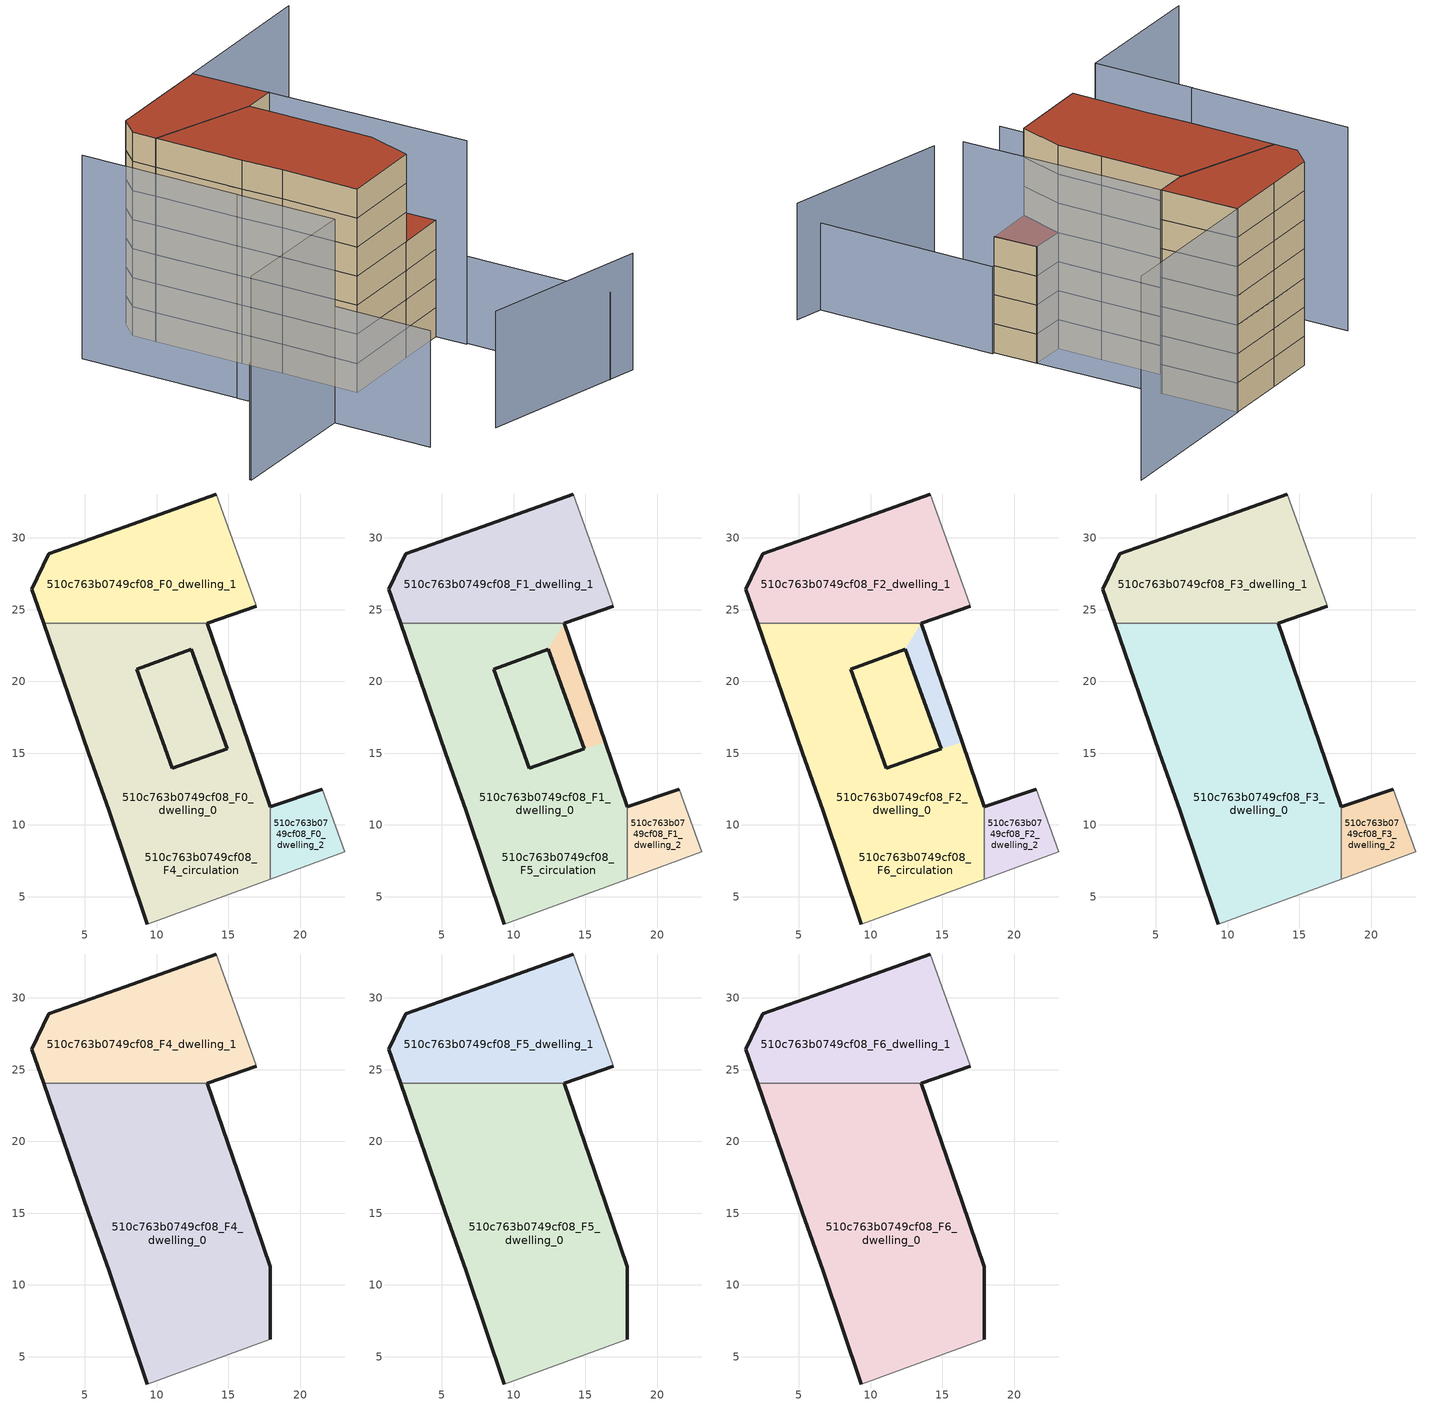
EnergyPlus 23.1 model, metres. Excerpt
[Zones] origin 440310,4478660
510c763b0749cf08_F0_dwelling_0
 floor ground (EU_floor_Construction): 12.42,22.23 14.9,15.3 11.08,13.93 8.6,20.86 z0; 13.54,24.04 12.42,22.23 8.6,20.86 11.08,13.93 14.9,15.3 16.37,15.75 17.9,11.27 17.9,6.23 9.34,3.1 6.71,10.96 5.24,15.05 2.13,24.04 z0; 13.54,24.04 16.37,15.75 14.9,15.3 12.42,22.23 z0
 wall outside (EU_wall_Construction): 2.13,24.04 5.24,15.05 6.71,10.96 9.34,3.1 / 17.9,11.27 16.37,15.75 13.54,24.04 z0:3
 wall adiabatic (EU_wall_Construction): 9.34,3.1 17.9,6.23 z0:3
 wall to 510c763b0749cf08_F0_dwelling_1 (EU_wall_Construction): 13.54,24.04 2.13,24.04 z0:3
 wall to 510c763b0749cf08_F0_dwelling_2 (EU_wall_Construction): 17.9,6.23 17.9,11.27 z0:3
510c763b0749cf08_F0_dwelling_1
 floor ground (EU_floor_Construction): 14.16,33.05 16.9,25.37 16.95,25.22 13.54,24.04 2.13,24.04 1.31,26.43 2.5,28.88 7.81,30.78 z0
 wall outside (EU_wall_Construction): 14.16,33.05 7.81,30.78 2.5,28.88 1.31,26.43 2.13,24.04 / 13.54,24.04 16.95,25.22 z0:3
 wall adiabatic (EU_wall_Construction): 16.95,25.22 16.9,25.37 14.16,33.05 z0:3
510c763b0749cf08_F0_dwelling_2
 floor ground (EU_floor_Construction): 21.54,12.48 23.1,8.13 17.9,6.23 17.9,11.27 z0
 wall outside (EU_wall_Construction): 21.54,12.48 17.9,11.27 z0:3
 wall adiabatic (EU_wall_Construction): 17.9,6.23 23.1,8.13 21.54,12.48 z0:3
510c763b0749cf08_F4_circulation
 floor ground (EU_floor_Construction): 12.42,22.23 14.9,15.3 11.08,13.93 8.6,20.86 z0; 13.54,24.04 12.42,22.23 8.6,20.86 11.08,13.93 14.9,15.3 16.37,15.75 17.9,11.27 17.9,6.23 9.34,3.1 6.71,10.96 5.24,15.05 2.13,24.04 z0; 13.54,24.04 16.37,15.75 14.9,15.3 12.42,22.23 z0
 wall outside (EU_wall_Construction): 11.08,13.93 14.9,15.3 12.42,22.23 8.6,20.86 11.08,13.93 z0:3
510c763b0749cf08_F1_dwelling_0
 floor outside (EU_floor_Construction): 13.54,24.04 12.42,22.23 8.6,20.86 11.08,13.93 14.9,15.3 16.37,15.75 17.9,11.27 17.9,6.23 9.34,3.1 6.71,10.96 5.24,15.05 2.13,24.04 z3; 13.54,24.04 16.37,15.75 14.9,15.3 12.42,22.23 z3; 12.42,22.23 14.9,15.3 11.08,13.93 8.6,20.86 z3
 wall outside (EU_wall_Construction): 2.13,24.04 5.24,15.05 6.71,10.96 9.34,3.1 / 17.9,11.27 16.37,15.75 13.54,24.04 z3:6
 wall adiabatic (EU_wall_Construction): 9.34,3.1 17.9,6.23 z3:6
 wall to 510c763b0749cf08_F1_dwelling_1 (EU_wall_Construction): 13.54,24.04 2.13,24.04 z3:6
 wall to 510c763b0749cf08_F1_dwelling_2 (EU_wall_Construction): 17.9,6.23 17.9,11.27 z3:6
510c763b0749cf08_F1_dwelling_1
 floor to 510c763b0749cf08_F0_dwelling_1 (EU_floor_Construction): 14.16,33.05 16.9,25.37 16.95,25.22 13.54,24.04 2.13,24.04 1.31,26.43 2.5,28.88 7.81,30.78 z3
 wall outside (EU_wall_Construction): 14.16,33.05 7.81,30.78 2.5,28.88 1.31,26.43 2.13,24.04 / 13.54,24.04 16.95,25.22 z3:6
 wall adiabatic (EU_wall_Construction): 16.95,25.22 16.9,25.37 14.16,33.05 z3:6
510c763b0749cf08_F1_dwelling_2
 floor to 510c763b0749cf08_F0_dwelling_2 (EU_floor_Construction): 21.54,12.48 23.1,8.13 17.9,6.23 17.9,11.27 z3
 wall outside (EU_wall_Construction): 21.54,12.48 17.9,11.27 z3:6
 wall adiabatic (EU_wall_Construction): 17.9,6.23 23.1,8.13 21.54,12.48 z3:6
510c763b0749cf08_F5_circulation
 floor to 510c763b0749cf08_F4_circulation (EU_floor_Construction): 12.42,22.23 14.9,15.3 11.08,13.93 8.6,20.86 z3; 13.54,24.04 12.42,22.23 8.6,20.86 11.08,13.93 14.9,15.3 16.37,15.75 17.9,11.27 17.9,6.23 9.34,3.1 6.71,10.96 5.24,15.05 2.13,24.04 z3; 13.54,24.04 16.37,15.75 14.9,15.3 12.42,22.23 z3
 wall outside (EU_wall_Construction): 11.08,13.93 14.9,15.3 12.42,22.23 8.6,20.86 11.08,13.93 z3:6
510c763b0749cf08_F2_dwelling_0
 floor outside (EU_floor_Construction): 13.54,24.04 12.42,22.23 8.6,20.86 11.08,13.93 14.9,15.3 16.37,15.75 17.9,11.27 17.9,6.23 9.34,3.1 6.71,10.96 5.24,15.05 2.13,24.04 z6; 13.54,24.04 16.37,15.75 14.9,15.3 12.42,22.23 z6; 12.42,22.23 14.9,15.3 11.08,13.93 8.6,20.86 z6
 wall outside (EU_wall_Construction): 2.13,24.04 5.24,15.05 6.71,10.96 9.34,3.1 / 17.9,11.27 16.37,15.75 13.54,24.04 z6:9
 wall adiabatic (EU_wall_Construction): 9.34,3.1 17.9,6.23 z6:9
 wall to 510c763b0749cf08_F2_dwelling_1 (EU_wall_Construction): 13.54,24.04 2.13,24.04 z6:9
 wall to 510c763b0749cf08_F2_dwelling_2 (EU_wall_Construction): 17.9,6.23 17.9,11.27 z6:9
510c763b0749cf08_F2_dwelling_1
 floor to 510c763b0749cf08_F1_dwelling_1 (EU_floor_Construction): 14.16,33.05 16.9,25.37 16.95,25.22 13.54,24.04 2.13,24.04 1.31,26.43 2.5,28.88 7.81,30.78 z6
 wall outside (EU_wall_Construction): 14.16,33.05 7.81,30.78 2.5,28.88 1.31,26.43 2.13,24.04 / 13.54,24.04 16.95,25.22 z6:9
 wall adiabatic (EU_wall_Construction): 16.95,25.22 16.9,25.37 14.16,33.05 z6:9
510c763b0749cf08_F2_dwelling_2
 floor to 510c763b0749cf08_F1_dwelling_2 (EU_floor_Construction): 21.54,12.48 23.1,8.13 17.9,6.23 17.9,11.27 z6
 wall outside (EU_wall_Construction): 21.54,12.48 17.9,11.27 z6:9
 wall adiabatic (EU_wall_Construction): 17.9,6.23 23.1,8.13 21.54,12.48 z6:9
510c763b0749cf08_F6_circulation
 floor to 510c763b0749cf08_F5_circulation (EU_floor_Construction): 12.42,22.23 14.9,15.3 11.08,13.93 8.6,20.86 z6; 13.54,24.04 12.42,22.23 8.6,20.86 11.08,13.93 14.9,15.3 16.37,15.75 17.9,11.27 17.9,6.23 9.34,3.1 6.71,10.96 5.24,15.05 2.13,24.04 z6; 13.54,24.04 16.37,15.75 14.9,15.3 12.42,22.23 z6
 wall outside (EU_wall_Construction): 11.08,13.93 14.9,15.3 12.42,22.23 8.6,20.86 11.08,13.93 z6:9
 roof outside (EU_roof_Construction): 16.37,15.75 13.54,24.04 12.42,22.23 14.9,15.3 z9; 14.9,15.3 12.42,22.23 8.6,20.86 11.08,13.93 z9; 17.9,6.23 17.9,11.27 16.37,15.75 14.9,15.3 11.08,13.93 8.6,20.86 12.42,22.23 13.54,24.04 2.13,24.04 5.24,15.05 6.71,10.96 9.34,3.1 z9
510c763b0749cf08_F3_dwelling_0
 floor to 510c763b0749cf08_F2_dwelling_0 (EU_floor_Construction): 13.54,24.04 12.42,22.23 8.6,20.86 11.08,13.93 14.9,15.3 16.37,15.75 17.9,11.27 17.9,6.23 9.34,3.1 6.71,10.96 5.24,15.05 2.13,24.04 z9; 13.54,24.04 16.37,15.75 14.9,15.3 12.42,22.23 z9; 12.42,22.23 14.9,15.3 11.08,13.93 8.6,20.86 z9
 wall outside (EU_wall_Construction): 2.13,24.04 5.24,15.05 6.71,10.96 9.34,3.1 / 17.9,11.27 16.37,15.75 13.54,24.04 z9:12
 wall adiabatic (EU_wall_Construction): 9.34,3.1 17.9,6.23 z9:12
 wall to 510c763b0749cf08_F3_dwelling_1 (EU_wall_Construction): 13.54,24.04 2.13,24.04 z9:12
 wall to 510c763b0749cf08_F3_dwelling_2 (EU_wall_Construction): 17.9,6.23 17.9,11.27 z9:12
510c763b0749cf08_F3_dwelling_1
 floor to 510c763b0749cf08_F2_dwelling_1 (EU_floor_Construction): 14.16,33.05 16.9,25.37 16.95,25.22 13.54,24.04 2.13,24.04 1.31,26.43 2.5,28.88 7.81,30.78 z9
 wall outside (EU_wall_Construction): 14.16,33.05 7.81,30.78 2.5,28.88 1.31,26.43 2.13,24.04 / 13.54,24.04 16.95,25.22 z9:12
 wall adiabatic (EU_wall_Construction): 16.95,25.22 16.9,25.37 14.16,33.05 z9:12
510c763b0749cf08_F3_dwelling_2
 floor to 510c763b0749cf08_F2_dwelling_2 (EU_floor_Construction): 21.54,12.48 23.1,8.13 17.9,6.23 17.9,11.27 z9
 wall outside (EU_wall_Construction): 21.54,12.48 17.9,11.27 z9:12
 wall adiabatic (EU_wall_Construction): 17.9,6.23 23.1,8.13 21.54,12.48 z9:12
 roof outside (EU_roof_Construction): 23.1,8.13 21.54,12.48 17.9,11.27 17.9,6.23 z12
510c763b0749cf08_F4_dwelling_0
 floor to 510c763b0749cf08_F3_dwelling_0 (EU_floor_Construction): 13.54,24.04 16.37,15.75 17.9,11.27 17.9,6.23 9.34,3.1 6.71,10.96 5.24,15.05 2.13,24.04 z12
 wall outside (EU_wall_Construction): 2.13,24.04 5.24,15.05 6.71,10.96 9.34,3.1 / 17.9,6.23 17.9,11.27 16.37,15.75 13.54,24.04 z12:15
 wall adiabatic (EU_wall_Construction): 9.34,3.1 17.9,6.23 z12:15
 wall to 510c763b0749cf08_F4_dwelling_1 (EU_wall_Construction): 13.54,24.04 2.13,24.04 z12:15
510c763b0749cf08_F4_dwelling_1
 floor to 510c763b0749cf08_F3_dwelling_1 (EU_floor_Construction): 14.16,33.05 16.9,25.37 16.95,25.22 13.54,24.04 2.13,24.04 1.31,26.43 2.5,28.88 7.81,30.78 z12
 wall outside (EU_wall_Construction): 14.16,33.05 7.81,30.78 2.5,28.88 1.31,26.43 2.13,24.04 / 13.54,24.04 16.95,25.22 z12:15
 wall adiabatic (EU_wall_Construction): 16.95,25.22 16.9,25.37 14.16,33.05 z12:15
510c763b0749cf08_F5_dwelling_0
 floor to 510c763b0749cf08_F4_dwelling_0 (EU_floor_Construction): 13.54,24.04 16.37,15.75 17.9,11.27 17.9,6.23 9.34,3.1 6.71,10.96 5.24,15.05 2.13,24.04 z15
 wall outside (EU_wall_Construction): 2.13,24.04 5.24,15.05 6.71,10.96 9.34,3.1 / 17.9,6.23 17.9,11.27 16.37,15.75 13.54,24.04 z15:18
 wall adiabatic (EU_wall_Construction): 9.34,3.1 17.9,6.23 z15:18
 wall to 510c763b0749cf08_F5_dwelling_1 (EU_wall_Construction): 13.54,24.04 2.13,24.04 z15:18
510c763b0749cf08_F5_dwelling_1
 floor to 510c763b0749cf08_F4_dwelling_1 (EU_floor_Construction): 14.16,33.05 16.9,25.37 16.95,25.22 13.54,24.04 2.13,24.04 1.31,26.43 2.5,28.88 7.81,30.78 z15
 wall outside (EU_wall_Construction): 14.16,33.05 7.81,30.78 2.5,28.88 1.31,26.43 2.13,24.04 / 13.54,24.04 16.95,25.22 z15:18
 wall adiabatic (EU_wall_Construction): 16.95,25.22 16.9,25.37 14.16,33.05 z15:18
510c763b0749cf08_F6_dwelling_0
 floor to 510c763b0749cf08_F5_dwelling_0 (EU_floor_Construction): 13.54,24.04 16.37,15.75 17.9,11.27 17.9,6.23 9.34,3.1 6.71,10.96 5.24,15.05 2.13,24.04 z18
 wall outside (EU_wall_Construction): 2.13,24.04 5.24,15.05 6.71,10.96 9.34,3.1 / 17.9,6.23 17.9,11.27 16.37,15.75 13.54,24.04 z18:21
 wall adiabatic (EU_wall_Construction): 9.34,3.1 17.9,6.23 z18:21
 wall to 510c763b0749cf08_F6_dwelling_1 (EU_wall_Construction): 13.54,24.04 2.13,24.04 z18:21
 roof outside (EU_roof_Construction): 17.9,6.23 17.9,11.27 16.37,15.75 13.54,24.04 2.13,24.04 5.24,15.05 6.71,10.96 9.34,3.1 z21
510c763b0749cf08_F6_dwelling_1
 floor to 510c763b0749cf08_F5_dwelling_1 (EU_floor_Construction): 14.16,33.05 16.9,25.37 16.95,25.22 13.54,24.04 2.13,24.04 1.31,26.43 2.5,28.88 7.81,30.78 z18
 wall outside (EU_wall_Construction): 14.16,33.05 7.81,30.78 2.5,28.88 1.31,26.43 2.13,24.04 / 13.54,24.04 16.95,25.22 z18:21
 wall adiabatic (EU_wall_Construction): 16.95,25.22 16.9,25.37 14.16,33.05 z18:21
 roof outside (EU_roof_Construction): 16.95,25.22 16.9,25.37 14.16,33.05 7.81,30.78 2.5,28.88 1.31,26.43 2.13,24.04 13.54,24.04 z21
shading: -11,-5.64 3.31,-0.78 / 3.31,-0.78 6.71,-10.78 / 14.28,-11.29 32.57,-9.45 z0:12; 9.24,3.37 23.33,8.21 / 23.33,8.21 29.51,-9.8 z0:9; -0.17,9.26 3.32,-0.82 / 3.32,-0.82 -10.96,-5.77 / -5.69,25.45 -0.12,9.22 / 24.22,4.94 14.13,33.1 / 14.13,33.1 30.86,39.09 z0:21
[Building]
EU S2 Campaign: North Axis=0; Terrain=City; Solar Distribution=FullExterior
[Site:Location]
Madrid: Latitude=40.5; Longitude=-3.5; Time Zone=1; Elevation=609
[SizingPeriod:WeatherFileDays]
AnnualSizingPeriod: Begin Month=1; Begin Day of Month=1; End Month=12; End Day of Month=31; Day of Week for Start Day=Monday; Use Weather File Daylight Saving Period=No; Use Weather File Rain and Snow Indicators=No
[MATERIAL]
EU_InternalMass_Material: Roughness=MediumRough; Thickness=0.1; Conductivity=1; Density=1800; Specific Heat=900; Thermal Absorptance=0.9; Solar Absorptance=0.7; Visible Absorptance=0.7
[MATERIAL:NOMASS] Roughness=MediumRough; Thermal Absorptance=0.9; Solar Absorptance=0.7; Visible Absorptance=0.7
Name | Thermal Resistance
EU_wall_NoMass | 0.459673
EU_roof_NoMass | 0.495815
EU_floor_NoMass | 0.788942
[CONSTRUCTION]
EU_wall_Construction: EU_wall_NoMass
EU_roof_Construction: EU_roof_NoMass
EU_floor_Construction: EU_floor_NoMass
EU_InternalMass_Construction: EU_InternalMass_Material
[ZONE] Type=1; Multiplier=1; Ceiling Height=autocalculate; Floor Area=autocalculate; Part of Total Floor Area=Yes
Name | Volume
510c763b0749cf08_F0_dwelling_0; 510c763b0749cf08_F4_circulation; 510c763b0749cf08_F5_circulation; 510c763b0749cf08_F6_circulation | 639.053
510c763b0749cf08_F1_dwelling_0; 510c763b0749cf08_F2_dwelling_0; 510c763b0749cf08_F3_dwelling_0; 510c763b0749cf08_F4_dwelling_0; 510c763b0749cf08_F5_dwelling_0; 510c763b0749cf08_F6_dwelling_0 | 639.052
510c763b0749cf08_F0_dwelling_1; 510c763b0749cf08_F1_dwelling_1; 510c763b0749cf08_F2_dwelling_1; 510c763b0749cf08_F3_dwelling_1; 510c763b0749cf08_F4_dwelling_1; 510c763b0749cf08_F5_dwelling_1; 510c763b0749cf08_F6_dwelling_1 | 288.87
510c763b0749cf08_F0_dwelling_2 | 65.8898
510c763b0749cf08_F1_dwelling_2; 510c763b0749cf08_F2_dwelling_2; 510c763b0749cf08_F3_dwelling_2 | 65.8905
[INTERNALMASS] Construction=EU_InternalMass_Construction
Name | Zone or ZoneList | Surface Area
510c763b0749cf08_F0_dwelling_0_EU_InternalMass | 510c763b0749cf08_F0_dwelling_0 | 213.018
510c763b0749cf08_F0_dwelling_1_EU_InternalMass | 510c763b0749cf08_F0_dwelling_1 | 96.29
510c763b0749cf08_F0_dwelling_2_EU_InternalMass | 510c763b0749cf08_F0_dwelling_2 | 21.9633
510c763b0749cf08_F1_dwelling_0_EU_InternalMass | 510c763b0749cf08_F1_dwelling_0 | 213.018
510c763b0749cf08_F1_dwelling_1_EU_InternalMass | 510c763b0749cf08_F1_dwelling_1 | 96.29
510c763b0749cf08_F1_dwelling_2_EU_InternalMass | 510c763b0749cf08_F1_dwelling_2 | 21.9633
510c763b0749cf08_F2_dwelling_0_EU_InternalMass | 510c763b0749cf08_F2_dwelling_0 | 213.018
510c763b0749cf08_F2_dwelling_1_EU_InternalMass | 510c763b0749cf08_F2_dwelling_1 | 96.29
510c763b0749cf08_F2_dwelling_2_EU_InternalMass | 510c763b0749cf08_F2_dwelling_2 | 21.9633
510c763b0749cf08_F3_dwelling_0_EU_InternalMass | 510c763b0749cf08_F3_dwelling_0 | 213.018
510c763b0749cf08_F3_dwelling_1_EU_InternalMass | 510c763b0749cf08_F3_dwelling_1 | 96.29
510c763b0749cf08_F3_dwelling_2_EU_InternalMass | 510c763b0749cf08_F3_dwelling_2 | 21.9633
510c763b0749cf08_F4_dwelling_0_EU_InternalMass | 510c763b0749cf08_F4_dwelling_0 | 150.989
510c763b0749cf08_F4_dwelling_1_EU_InternalMass | 510c763b0749cf08_F4_dwelling_1 | 150.989
510c763b0749cf08_F5_dwelling_0_EU_InternalMass | 510c763b0749cf08_F5_dwelling_0 | 150.989
510c763b0749cf08_F5_dwelling_1_EU_InternalMass | 510c763b0749cf08_F5_dwelling_1 | 150.989
510c763b0749cf08_F6_dwelling_0_EU_InternalMass | 510c763b0749cf08_F6_dwelling_0 | 150.989
510c763b0749cf08_F6_dwelling_1_EU_InternalMass | 510c763b0749cf08_F6_dwelling_1 | 150.989
[OTHEREQUIPMENT] Fuel Type=Electricity; Design Level Calculation Method=Watts/Area; Power per Zone Floor Area=1; Fraction Latent=0; Fraction Radiant=0; Fraction Lost=0; Carbon Dioxide Generation Rate=0; EndUse Subcategory=EU_Step8_InternalGains
Name | Zone or ZoneList or Space or SpaceList | Schedule
EU_Step8_InternalGain_510c763b0749cf08_F0_dwelling_0_f000 | 510c763b0749cf08_F0_dwelling_0 | EU_Step8_GainSchedule_510c763b0749cf08_F0_dwelling_0_f000
EU_Step8_InternalGain_510c763b0749cf08_F0_dwelling_1_f000 | 510c763b0749cf08_F0_dwelling_1 | EU_Step8_GainSchedule_510c763b0749cf08_F0_dwelling_1_f000
EU_Step8_InternalGain_510c763b0749cf08_F0_dwelling_2_f000 | 510c763b0749cf08_F0_dwelling_2 | EU_Step8_GainSchedule_510c763b0749cf08_F0_dwelling_2_f000
EU_Step8_InternalGain_510c763b0749cf08_F1_dwelling_0_f000 | 510c763b0749cf08_F1_dwelling_0 | EU_Step8_GainSchedule_510c763b0749cf08_F1_dwelling_0_f000
EU_Step8_InternalGain_510c763b0749cf08_F1_dwelling_1_f000 | 510c763b0749cf08_F1_dwelling_1 | EU_Step8_GainSchedule_510c763b0749cf08_F1_dwelling_1_f000
EU_Step8_InternalGain_510c763b0749cf08_F1_dwelling_2_f000 | 510c763b0749cf08_F1_dwelling_2 | EU_Step8_GainSchedule_510c763b0749cf08_F1_dwelling_2_f000
EU_Step8_InternalGain_510c763b0749cf08_F2_dwelling_0_f000 | 510c763b0749cf08_F2_dwelling_0 | EU_Step8_GainSchedule_510c763b0749cf08_F2_dwelling_0_f000
EU_Step8_InternalGain_510c763b0749cf08_F2_dwelling_1_f000 | 510c763b0749cf08_F2_dwelling_1 | EU_Step8_GainSchedule_510c763b0749cf08_F2_dwelling_1_f000
EU_Step8_InternalGain_510c763b0749cf08_F2_dwelling_2_f000 | 510c763b0749cf08_F2_dwelling_2 | EU_Step8_GainSchedule_510c763b0749cf08_F2_dwelling_2_f000
EU_Step8_InternalGain_510c763b0749cf08_F3_dwelling_0_f000 | 510c763b0749cf08_F3_dwelling_0 | EU_Step8_GainSchedule_510c763b0749cf08_F3_dwelling_0_f000
EU_Step8_InternalGain_510c763b0749cf08_F3_dwelling_1_f000 | 510c763b0749cf08_F3_dwelling_1 | EU_Step8_GainSchedule_510c763b0749cf08_F3_dwelling_1_f000
EU_Step8_InternalGain_510c763b0749cf08_F3_dwelling_2_f000 | 510c763b0749cf08_F3_dwelling_2 | EU_Step8_GainSchedule_510c763b0749cf08_F3_dwelling_2_f000
EU_Step8_InternalGain_510c763b0749cf08_F4_dwelling_0_f000 | 510c763b0749cf08_F4_dwelling_0 | EU_Step8_GainSchedule_510c763b0749cf08_F4_dwelling_0_f000
EU_Step8_InternalGain_510c763b0749cf08_F4_dwelling_1_f000 | 510c763b0749cf08_F4_dwelling_1 | EU_Step8_GainSchedule_510c763b0749cf08_F4_dwelling_1_f000
EU_Step8_InternalGain_510c763b0749cf08_F5_dwelling_0_f000 | 510c763b0749cf08_F5_dwelling_0 | EU_Step8_GainSchedule_510c763b0749cf08_F5_dwelling_0_f000
EU_Step8_InternalGain_510c763b0749cf08_F5_dwelling_1_f000 | 510c763b0749cf08_F5_dwelling_1 | EU_Step8_GainSchedule_510c763b0749cf08_F5_dwelling_1_f000
EU_Step8_InternalGain_510c763b0749cf08_F6_dwelling_0_f000 | 510c763b0749cf08_F6_dwelling_0 | EU_Step8_GainSchedule_510c763b0749cf08_F6_dwelling_0_f000
EU_Step8_InternalGain_510c763b0749cf08_F6_dwelling_1_f000 | 510c763b0749cf08_F6_dwelling_1 | EU_Step8_GainSchedule_510c763b0749cf08_F6_dwelling_1_f000
[ZONEINFILTRATION:DESIGNFLOWRATE] Schedule=EU_AlwaysOn; Design Flow Rate Calculation Method=Flow/Area; Flow Rate per Floor Area=0.0005; Constant Term Coefficient=1; Temperature Term Coefficient=0; Velocity Term Coefficient=0; Velocity Squared Term Coefficient=0
Name | Zone or ZoneList or Space or SpaceList
EU_Circulation_Infiltration_510c763b0749cf08_F4_circulation | 510c763b0749cf08_F4_circulation
EU_Circulation_Infiltration_510c763b0749cf08_F5_circulation | 510c763b0749cf08_F5_circulation
EU_Circulation_Infiltration_510c763b0749cf08_F6_circulation | 510c763b0749cf08_F6_circulation
[ZONEVENTILATION:DESIGNFLOWRATE] Schedule=EU_AlwaysOn; Design Flow Rate Calculation Method=AirChanges/Hour; Air Changes per Hour=0.719161; Ventilation Type=Natural; Fan Pressure Rise=0; Fan Total Efficiency=1; Constant Term Coefficient=1; Temperature Term Coefficient=0; Velocity Term Coefficient=0; Velocity Squared Term Coefficient=0; Minimum Indoor Temperature=-100; Maximum Indoor Temperature=100; Delta Temperature=-100; Minimum Outdoor Temperature=-100; Maximum Outdoor Temperature=100; Maximum Wind Speed=40
Name | Zone or ZoneList or Space or SpaceList
EU_ConstantAir_510c763b0749cf08_F0_dwelling_0 | 510c763b0749cf08_F0_dwelling_0
EU_ConstantAir_510c763b0749cf08_F0_dwelling_1 | 510c763b0749cf08_F0_dwelling_1
EU_ConstantAir_510c763b0749cf08_F0_dwelling_2 | 510c763b0749cf08_F0_dwelling_2
EU_ConstantAir_510c763b0749cf08_F1_dwelling_0 | 510c763b0749cf08_F1_dwelling_0
EU_ConstantAir_510c763b0749cf08_F1_dwelling_1 | 510c763b0749cf08_F1_dwelling_1
EU_ConstantAir_510c763b0749cf08_F1_dwelling_2 | 510c763b0749cf08_F1_dwelling_2
EU_ConstantAir_510c763b0749cf08_F2_dwelling_0 | 510c763b0749cf08_F2_dwelling_0
EU_ConstantAir_510c763b0749cf08_F2_dwelling_1 | 510c763b0749cf08_F2_dwelling_1
EU_ConstantAir_510c763b0749cf08_F2_dwelling_2 | 510c763b0749cf08_F2_dwelling_2
EU_ConstantAir_510c763b0749cf08_F3_dwelling_0 | 510c763b0749cf08_F3_dwelling_0
EU_ConstantAir_510c763b0749cf08_F3_dwelling_1 | 510c763b0749cf08_F3_dwelling_1
EU_ConstantAir_510c763b0749cf08_F3_dwelling_2 | 510c763b0749cf08_F3_dwelling_2
EU_ConstantAir_510c763b0749cf08_F4_dwelling_0 | 510c763b0749cf08_F4_dwelling_0
EU_ConstantAir_510c763b0749cf08_F4_dwelling_1 | 510c763b0749cf08_F4_dwelling_1
EU_ConstantAir_510c763b0749cf08_F5_dwelling_0 | 510c763b0749cf08_F5_dwelling_0
EU_ConstantAir_510c763b0749cf08_F5_dwelling_1 | 510c763b0749cf08_F5_dwelling_1
EU_ConstantAir_510c763b0749cf08_F6_dwelling_0 | 510c763b0749cf08_F6_dwelling_0
EU_ConstantAir_510c763b0749cf08_F6_dwelling_1 | 510c763b0749cf08_F6_dwelling_1
[HVACTEMPLATE:THERMOSTAT] Constant Heating Setpoint=20; Constant Cooling Setpoint=50
EU_HeatOnly_510c763b0749cf08_F0_dwelling_0; EU_HeatOnly_510c763b0749cf08_F0_dwelling_1; EU_HeatOnly_510c763b0749cf08_F0_dwelling_2; EU_HeatOnly_510c763b0749cf08_F1_dwelling_0; EU_HeatOnly_510c763b0749cf08_F1_dwelling_1; EU_HeatOnly_510c763b0749cf08_F1_dwelling_2; EU_HeatOnly_510c763b0749cf08_F2_dwelling_0; EU_HeatOnly_510c763b0749cf08_F2_dwelling_1; EU_HeatOnly_510c763b0749cf08_F2_dwelling_2; EU_HeatOnly_510c763b0749cf08_F3_dwelling_0; EU_HeatOnly_510c763b0749cf08_F3_dwelling_1; EU_HeatOnly_510c763b0749cf08_F3_dwelling_2; EU_HeatOnly_510c763b0749cf08_F4_dwelling_0; EU_HeatOnly_510c763b0749cf08_F4_dwelling_1; EU_HeatOnly_510c763b0749cf08_F5_dwelling_0; EU_HeatOnly_510c763b0749cf08_F5_dwelling_1; EU_HeatOnly_510c763b0749cf08_F6_dwelling_0; EU_HeatOnly_510c763b0749cf08_F6_dwelling_1
[HVACTEMPLATE:ZONE:IDEALLOADSAIRSYSTEM] System Availability Schedule=EU_AlwaysOn; Maximum Heating Supply Air Temperature=50; Minimum Cooling Supply Air Temperature=13; Maximum Heating Supply Air Humidity Ratio=0.0156; Minimum Cooling Supply Air Humidity Ratio=0.0077; Heating Limit=NoLimit; Cooling Limit=NoLimit; Heating Availability Schedule=EU_AlwaysOn; Cooling Availability Schedule=EU_CoolingOff; Dehumidification Control Type=ConstantSensibleHeatRatio; Cooling Sensible Heat Ratio=0.7; Dehumidification Setpoint=60; Humidification Control Type=None; Humidification Setpoint=30; Outdoor Air Method=None; Outdoor Air Flow Rate per Person=0.00944; Outdoor Air Flow Rate per Zone Floor Area=0; Outdoor Air Flow Rate per Zone=0; Demand Controlled Ventilation Type=None; Outdoor Air Economizer Type=NoEconomizer; Heat Recovery Type=None; Sensible Heat Recovery Effectiveness=0.7; Latent Heat Recovery Effectiveness=0.65
Name | Template Thermostat
510c763b0749cf08_F0_dwelling_0 | EU_HeatOnly_510c763b0749cf08_F0_dwelling_0
510c763b0749cf08_F0_dwelling_1 | EU_HeatOnly_510c763b0749cf08_F0_dwelling_1
510c763b0749cf08_F0_dwelling_2 | EU_HeatOnly_510c763b0749cf08_F0_dwelling_2
510c763b0749cf08_F1_dwelling_0 | EU_HeatOnly_510c763b0749cf08_F1_dwelling_0
510c763b0749cf08_F1_dwelling_1 | EU_HeatOnly_510c763b0749cf08_F1_dwelling_1
510c763b0749cf08_F1_dwelling_2 | EU_HeatOnly_510c763b0749cf08_F1_dwelling_2
510c763b0749cf08_F2_dwelling_0 | EU_HeatOnly_510c763b0749cf08_F2_dwelling_0
510c763b0749cf08_F2_dwelling_1 | EU_HeatOnly_510c763b0749cf08_F2_dwelling_1
510c763b0749cf08_F2_dwelling_2 | EU_HeatOnly_510c763b0749cf08_F2_dwelling_2
510c763b0749cf08_F3_dwelling_0 | EU_HeatOnly_510c763b0749cf08_F3_dwelling_0
510c763b0749cf08_F3_dwelling_1 | EU_HeatOnly_510c763b0749cf08_F3_dwelling_1
510c763b0749cf08_F3_dwelling_2 | EU_HeatOnly_510c763b0749cf08_F3_dwelling_2
510c763b0749cf08_F4_dwelling_0 | EU_HeatOnly_510c763b0749cf08_F4_dwelling_0
510c763b0749cf08_F4_dwelling_1 | EU_HeatOnly_510c763b0749cf08_F4_dwelling_1
510c763b0749cf08_F5_dwelling_0 | EU_HeatOnly_510c763b0749cf08_F5_dwelling_0
510c763b0749cf08_F5_dwelling_1 | EU_HeatOnly_510c763b0749cf08_F5_dwelling_1
510c763b0749cf08_F6_dwelling_0 | EU_HeatOnly_510c763b0749cf08_F6_dwelling_0
510c763b0749cf08_F6_dwelling_1 | EU_HeatOnly_510c763b0749cf08_F6_dwelling_1
[SIZING:ZONE] Zone Cooling Design Supply Air Temperature Input Method=SupplyAirTemperature; Zone Cooling Design Supply Air Temperature=13; Zone Heating Design Supply Air Temperature Input Method=SupplyAirTemperature; Zone Heating Design Supply Air Temperature=50; Zone Cooling Design Supply Air Humidity Ratio=0.008; Zone Heating Design Supply Air Humidity Ratio=0.008; Cooling Design Air Flow Method=DesignDay; Cooling Design Air Flow Rate=0; Cooling Minimum Air Flow per Zone Floor Area=0.000762; Cooling Minimum Air Flow=0; Cooling Minimum Air Flow Fraction=0.2; Heating Design Air Flow Method=DesignDay; Heating Design Air Flow Rate=0; Heating Maximum Air Flow per Zone Floor Area=0.002032; Heating Maximum Air Flow=0.141576; Heating Maximum Air Flow Fraction=0.3; Account for Dedicated Outdoor Air System=No; Dedicated Outdoor Air System Control Strategy=NeutralSupplyAir; Dedicated Outdoor Air Low Setpoint Temperature for Design=autosize; Dedicated Outdoor Air High Setpoint Temperature for Design=autosize; Zone Load Sizing Method=Sensible Load Only No Latent Load; Zone Latent Cooling Design Supply Air Humidity Ratio Input Method=HumidityRatioDifference; Zone Cooling Design Supply Air Humidity Ratio Difference=0.005; Zone Latent Heating Design Supply Air Humidity Ratio Input Method=HumidityRatioDifference; Zone Humidification Design Supply Air Humidity Ratio Difference=0.005
510c763b0749cf08_F0_dwelling_0; 510c763b0749cf08_F0_dwelling_1; 510c763b0749cf08_F0_dwelling_2; 510c763b0749cf08_F1_dwelling_0; 510c763b0749cf08_F1_dwelling_1; 510c763b0749cf08_F1_dwelling_2; 510c763b0749cf08_F2_dwelling_0; 510c763b0749cf08_F2_dwelling_1; 510c763b0749cf08_F2_dwelling_2; 510c763b0749cf08_F3_dwelling_0; 510c763b0749cf08_F3_dwelling_1; 510c763b0749cf08_F3_dwelling_2; 510c763b0749cf08_F4_dwelling_0; 510c763b0749cf08_F4_dwelling_1; 510c763b0749cf08_F5_dwelling_0; 510c763b0749cf08_F5_dwelling_1; 510c763b0749cf08_F6_dwelling_0; 510c763b0749cf08_F6_dwelling_1
[SCHEDULE:CONSTANT]
Name | Hourly Value
EU_AlwaysOn | 1
EU_CoolingOff | 0
[SCHEDULE:FILE] Column Number=1; Rows to Skip at Top=0; Number of Hours of Data=8760; Column Separator=Comma; Interpolate to Timestep=No; Minutes per Item=60; Adjust Schedule for Daylight Savings=Yes
Name | File
EU_Step8_GainSchedule_510c763b0749cf08_F0_dwelling_0_f000 | ../../schedules/510c763b0749cf08/510c763b0749cf08_F0_dwelling_0_f000_gain.csv
EU_Step8_GainSchedule_510c763b0749cf08_F0_dwelling_1_f000 | ../../schedules/510c763b0749cf08/510c763b0749cf08_F0_dwelling_1_f000_gain.csv
EU_Step8_GainSchedule_510c763b0749cf08_F0_dwelling_2_f000 | ../../schedules/510c763b0749cf08/510c763b0749cf08_F0_dwelling_2_f000_gain.csv
EU_Step8_GainSchedule_510c763b0749cf08_F1_dwelling_0_f000 | ../../schedules/510c763b0749cf08/510c763b0749cf08_F1_dwelling_0_f000_gain.csv
EU_Step8_GainSchedule_510c763b0749cf08_F1_dwelling_1_f000 | ../../schedules/510c763b0749cf08/510c763b0749cf08_F1_dwelling_1_f000_gain.csv
EU_Step8_GainSchedule_510c763b0749cf08_F1_dwelling_2_f000 | ../../schedules/510c763b0749cf08/510c763b0749cf08_F1_dwelling_2_f000_gain.csv
EU_Step8_GainSchedule_510c763b0749cf08_F2_dwelling_0_f000 | ../../schedules/510c763b0749cf08/510c763b0749cf08_F2_dwelling_0_f000_gain.csv
EU_Step8_GainSchedule_510c763b0749cf08_F2_dwelling_1_f000 | ../../schedules/510c763b0749cf08/510c763b0749cf08_F2_dwelling_1_f000_gain.csv
EU_Step8_GainSchedule_510c763b0749cf08_F2_dwelling_2_f000 | ../../schedules/510c763b0749cf08/510c763b0749cf08_F2_dwelling_2_f000_gain.csv
EU_Step8_GainSchedule_510c763b0749cf08_F3_dwelling_0_f000 | ../../schedules/510c763b0749cf08/510c763b0749cf08_F3_dwelling_0_f000_gain.csv
EU_Step8_GainSchedule_510c763b0749cf08_F3_dwelling_1_f000 | ../../schedules/510c763b0749cf08/510c763b0749cf08_F3_dwelling_1_f000_gain.csv
EU_Step8_GainSchedule_510c763b0749cf08_F3_dwelling_2_f000 | ../../schedules/510c763b0749cf08/510c763b0749cf08_F3_dwelling_2_f000_gain.csv
EU_Step8_GainSchedule_510c763b0749cf08_F4_dwelling_0_f000 | ../../schedules/510c763b0749cf08/510c763b0749cf08_F4_dwelling_0_f000_gain.csv
EU_Step8_GainSchedule_510c763b0749cf08_F4_dwelling_1_f000 | ../../schedules/510c763b0749cf08/510c763b0749cf08_F4_dwelling_1_f000_gain.csv
EU_Step8_GainSchedule_510c763b0749cf08_F5_dwelling_0_f000 | ../../schedules/510c763b0749cf08/510c763b0749cf08_F5_dwelling_0_f000_gain.csv
EU_Step8_GainSchedule_510c763b0749cf08_F5_dwelling_1_f000 | ../../schedules/510c763b0749cf08/510c763b0749cf08_F5_dwelling_1_f000_gain.csv
EU_Step8_GainSchedule_510c763b0749cf08_F6_dwelling_0_f000 | ../../schedules/510c763b0749cf08/510c763b0749cf08_F6_dwelling_0_f000_gain.csv
EU_Step8_GainSchedule_510c763b0749cf08_F6_dwelling_1_f000 | ../../schedules/510c763b0749cf08/510c763b0749cf08_F6_dwelling_1_f000_gain.csv
